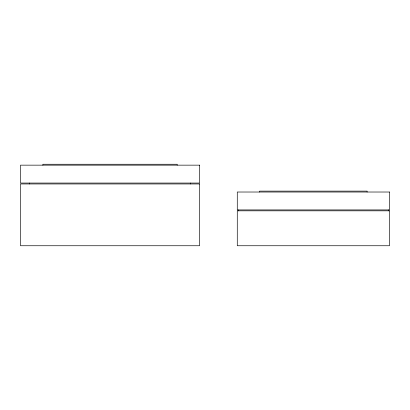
<?xml version="1.0" encoding="UTF-8"?>
<svg xmlns="http://www.w3.org/2000/svg" width="410" height="410" viewBox="0 0 410 410"><rect width="100%" height="100%" fill="white"/><g stroke="black" fill="none" stroke-linecap="round" stroke-linejoin="round"><path stroke-width="0.61" d="M388.603 209.925L388.603 210.822M367.114 192.018L367.114 191.121L259.663 191.121L259.663 192.018M238.174 209.925L238.174 210.822M190.629 183.06L190.629 183.957M177.197 165.153L177.197 164.256L42.886 164.256L42.886 165.153M29.453 183.06L29.453 183.957M199.583 165.153L20.5 165.153L20.5 183.06L199.583 183.06L199.583 165.153M199.583 183.957L20.5 183.957L20.5 245.744L199.583 245.744L199.583 183.957M389.5 192.018L237.277 192.018L237.277 209.925L389.5 209.925L389.5 192.018M389.5 210.822L237.277 210.822L237.277 245.744L389.5 245.744L389.5 210.822"/></g></svg>
